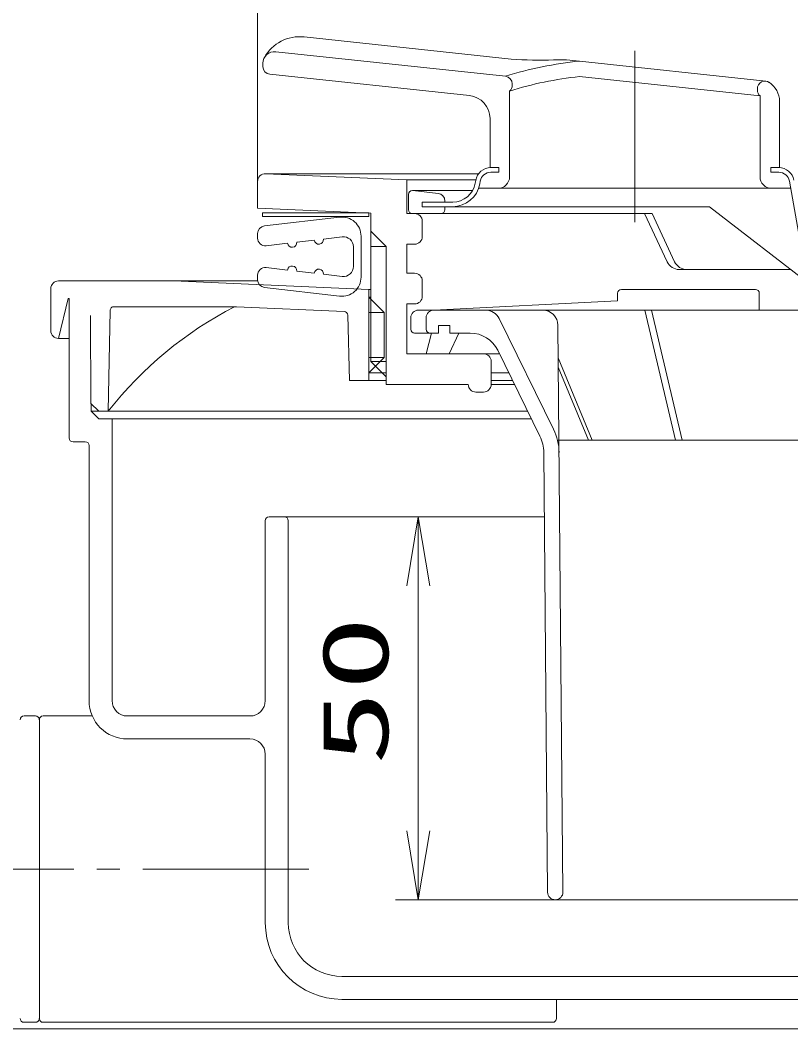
# Model space of a CAD drawing. Units: millimetres on the paper. Extents: x -305 to 305, y -152 to 152.
# Drawn here: x -128.55 to -95.01, y -93.3 to -49.4 of the extents above; entities that cross this region are included whole.
import ezdxf
from ezdxf.enums import TextEntityAlignment as Align

# ---------------------------------------------------------------- set-up
doc = ezdxf.new("R2010")
doc.units = ezdxf.units.MM
doc.linetypes.add('LONG_CHAIN', pattern=[21, 18, -1, 1, -1])
doc.layers.add('0-1_TV', color=7, linetype='Continuous', lineweight=9)
doc.layers.add('0-2_0', color=7, linetype='Continuous', lineweight=9)
doc.styles.add('ＭＳ ゴシック', font='')
doc.styles.get('ＭＳ ゴシック').set_extended_font_data('MS Gothic')

# ---------------------------------------------------------------- blocks, each defined once
blk = doc.blocks.new('_OPEN')
at = {"layer": '0-2_0'}
blk.add_line((0, 0), (-1, 0), dxfattribs=at)
blk.add_lwpolyline([(-1, 0.1667), (0, 0), (-1, -0.1667)], dxfattribs=at)

msp = doc.modelspace()

# ---------------------------------------------------------------- linework, layer by layer
at = {"layer": '0-1_TV'}
for p, q in [((-118.217, -56.42), (-118.217, -42.143)), ((-116.197, -50.13), (-107.178, -51.096)), ((-116.197, -50.13), (-107.178, -51.096)), ((-117.431, -50.774), (-107.434, -51.846)), ((-117.431, -50.774), (-107.434, -51.846)), ((-117.984, -51.272), (-117.984, -51.421)), ((-107.178, -51.099), (-107.178, -51.096)), ((-107.178, -51.099), (-107.178, -51.096)), ((-104.203, -51.186), (-96.1, -52.054)), ((-104.203, -51.186), (-96.1, -52.054)), ((-117.686, -51.753), (-108.996, -52.684)), ((-117.686, -51.753), (-108.996, -52.684)), ((-107.136, -52.234), (-107.136, -52.177)), ((-107.136, -52.234), (-107.136, -52.177)), ((-104.205, -51.856), (-96.353, -52.697)), ((-104.205, -51.856), (-96.353, -52.697)), ((-107.253, -52.487), (-107.253, -56.22)), ((-107.253, -52.487), (-107.253, -56.22)), ((-96.469, -52.386), (-96.469, -52.444)), ((-96.469, -52.386), (-96.469, -52.444)), ((-96.353, -52.697), (-96.353, -56.22)), ((-96.353, -52.697), (-96.353, -56.22)), ((-95.503, -52.942), (-95.503, -55.82)), ((-95.503, -52.942), (-95.503, -55.82)), ((-108.103, -53.678), (-108.103, -55.821)), ((-108.103, -53.678), (-108.103, -55.821)), ((-108.603, -56.087), (-117.884, -56.087)), ((-111.717, -56.356), (-117.87, -56.087)), ((-108.069, -55.82), (-107.719, -55.82)), ((-108.067, -56.02), (-107.719, -56.02)), ((-108.067, -56.02), (-107.719, -56.02)), ((-107.719, -55.82), (-107.719, -56.02)), ((-95.886, -55.82), (-95.536, -55.82)), ((-95.886, -55.82), (-95.886, -56.02)), ((-95.886, -55.82), (-95.886, -56.02)), ((-95.886, -55.82), (-95.536, -55.82)), ((-95.886, -56.02), (-95.538, -56.02)), ((-95.886, -56.02), (-95.538, -56.02)), ((-118.217, -56.42), (-118.217, -57.587)), ((-111.717, -56.356), (-108.723, -56.356)), ((-111.717, -56.356), (-111.717, -57.82)), ((-108.727, -56.376), (-108.748, -56.494)), ((-108.727, -56.376), (-108.748, -56.494)), ((-108.53, -56.41), (-108.551, -56.529)), ((-108.53, -56.41), (-108.551, -56.529)), ((-95.076, -56.406), (-94.38, -60.356)), ((-95.076, -56.406), (-94.38, -60.356)), ((-111.651, -56.987), (-111.651, -57.653)), ((-111.651, -56.987), (-111.651, -57.653)), ((-111.484, -56.82), (-108.86, -56.82)), ((-111.484, -56.82), (-108.86, -56.82)), ((-110.364, -56.943), (-111.466, -56.821)), ((-110.364, -56.943), (-111.466, -56.821)), ((-108.594, -56.72), (-95.023, -56.72)), ((-108.594, -56.72), (-95.023, -56.72)), ((-111.051, -57.32), (-111.051, -57.52)), ((-109.715, -57.32), (-111.051, -57.32)), ((-109.715, -57.32), (-111.051, -57.32)), ((-111.051, -57.32), (-111.051, -57.52)), ((-110.067, -57.274), (-110.067, -57.32)), ((-110.067, -57.274), (-110.067, -57.32)), ((-113.284, -57.802), (-118.217, -57.587)), ((-118.001, -57.787), (-113.384, -57.787)), ((-118.001, -57.787), (-118.001, -57.953)), ((-113.384, -57.787), (-113.384, -57.953)), ((-113.284, -57.802), (-113.284, -64.253)), ((-111.384, -57.82), (-111.717, -57.82)), ((-111.484, -57.82), (-101.048, -57.82)), ((-111.484, -57.82), (-101.048, -57.82)), ((-111.051, -57.52), (-98.554, -57.52)), ((-111.051, -57.52), (-98.554, -57.52)), ((-110.067, -57.52), (-110.067, -57.653)), ((-110.067, -57.52), (-110.067, -57.653)), ((-101.379, -57.82), (-100.398, -59.917)), ((-101.379, -57.82), (-100.398, -59.917)), ((-101.048, -57.82), (-100.07, -59.917)), ((-101.048, -57.82), (-100.07, -59.917)), ((-98.554, -57.52), (-93.933, -61.096)), ((-98.554, -57.52), (-93.933, -61.096)), ((-118.001, -57.953), (-113.384, -57.953)), ((-114.647, -57.975), (-117.923, -58.355)), ((-111.051, -58.153), (-111.051, -58.82)), ((-118.217, -58.887), (-118.217, -58.686)), ((-113.717, -60.587), (-113.717, -58.802)), ((-112.617, -59.253), (-113.284, -58.587)), ((-116.917, -59.11), (-117.846, -59.218)), ((-115.751, -58.975), (-116.517, -59.064)), ((-114.534, -58.834), (-115.351, -58.929)), ((-114.051, -60.125), (-114.051, -59.264)), ((-112.617, -59.253), (-113.284, -59.253)), ((-112.617, -59.253), (-112.617, -65.253)), ((-111.717, -59.153), (-111.717, -60.42)), ((-111.384, -59.153), (-111.717, -59.153)), ((-118.217, -60.704), (-118.217, -60.502)), ((-116.917, -60.279), (-117.846, -60.171)), ((-115.751, -60.414), (-116.517, -60.325)), ((-114.534, -60.555), (-115.351, -60.46)), ((-111.384, -60.42), (-111.717, -60.42)), ((-99.87, -60.253), (-95.031, -60.253)), ((-99.87, -60.253), (-95.031, -60.253)), ((-118.214, -60.753), (-126.884, -60.753)), ((-121.884, -60.753), (-113.384, -61.125)), ((-111.051, -60.753), (-111.051, -61.42)), ((-127.217, -62.92), (-127.217, -61.087)), ((-114.647, -61.415), (-117.923, -61.035)), ((-113.384, -65.087), (-113.384, -61.125)), ((-113.384, -61.125), (-113.284, -61.125)), ((-112.717, -62.125), (-113.384, -61.458)), ((-113.384, -61.458), (-113.284, -61.458)), ((-102.551, -61.287), (-102.551, -61.62)), ((-96.551, -61.12), (-102.384, -61.12)), ((-96.384, -61.287), (-96.384, -62.02)), ((-126.884, -63.253), (-126.467, -61.52)), ((-126.467, -61.52), (-126.417, -61.52)), ((-126.417, -61.52), (-126.417, -67.587)), ((-111.717, -61.753), (-111.717, -63.92)), ((-111.384, -61.753), (-111.717, -61.753)), ((-102.551, -61.62), (-110.551, -62.02)), ((-125.469, -66.087), (-125.484, -62.253)), ((-124.637, -62.038), (-124.717, -66.42)), ((-114.297, -62.241), (-114.217, -65.087)), ((-113.384, -62.125), (-112.717, -62.125)), ((-112.717, -64.087), (-112.717, -62.125)), ((-111.217, -62.02), (-94.551, -62.02)), ((-101.369, -62.02), (-100.025, -67.687)), ((-101.081, -62.02), (-99.737, -67.687)), ((-111.551, -62.353), (-111.551, -62.853)), ((-110.884, -62.353), (-110.884, -62.853)), ((-110.351, -62.687), (-109.851, -62.687)), ((-110.351, -62.687), (-110.351, -63.02)), ((-109.851, -62.687), (-109.851, -63.02)), ((-107.701, -62.393), (-105.338, -67.21)), ((-104.932, -87.351), (-105.147, -62.681)), ((-111.384, -63.02), (-110.351, -63.02)), ((-110.651, -63.02), (-110.884, -63.92)), ((-109.467, -63.02), (-109.884, -63.92)), ((-109.851, -63.02), (-108.967, -63.02)), ((-126.884, -63.253), (-126.417, -63.253)), ((-113.384, -64.753), (-112.717, -64.087)), ((-113.384, -64.087), (-112.717, -64.087)), ((-107.745, -63.92), (-111.717, -63.92)), ((-110.884, -63.92), (-107.721, -63.92)), ((-107.77, -63.766), (-105.936, -67.504)), ((-105.135, -64.092), (-103.659, -67.687)), ((-112.617, -64.92), (-113.284, -64.253)), ((-112.617, -64.253), (-113.284, -64.253)), ((-108.051, -64.253), (-108.051, -65.253)), ((-105.132, -64.506), (-103.825, -67.687)), ((-113.384, -64.753), (-112.617, -64.753)), ((-108.051, -64.753), (-107.286, -64.753)), ((-114.217, -65.087), (-112.617, -65.087)), ((-109.051, -65.253), (-112.617, -65.253)), ((-108.051, -65.087), (-107.122, -65.087)), ((-107.04, -65.253), (-108.051, -65.253)), ((-108.384, -65.587), (-108.717, -65.587)), ((-125.469, -66.087), (-125.133, -66.42)), ((-125.467, -66.088), (-125.467, -66.42)), ((-125.467, -66.42), (-125.134, -66.753)), ((-125.133, -66.42), (-125.467, -66.42)), ((-106.468, -66.42), (-125.133, -66.42)), ((-106.304, -66.753), (-125.134, -66.753)), ((-124.551, -66.753), (-124.551, -79.02)), ((-126.251, -67.753), (-125.717, -67.753)), ((-125.551, -67.92), (-125.551, -79.02)), ((-105.138, -67.687), (-94.551, -67.687)), ((-105.599, -87.356), (-105.766, -68.223)), ((-105.734, -71.02), (-117.717, -71.02)), ((-105.734, -71.02), (-112.224, -71.02)), ((-117.884, -71.187), (-117.884, -79.02)), ((-116.884, -71.187), (-116.884, -88.687)), ((-111.224, -84.687), (-111.224, -74.02)), ((-128.384, -79.687), (-127.884, -79.687)), ((-127.717, -86.353), (-127.717, -79.853)), ((-125.412, -79.687), (-127.551, -79.687)), ((-123.884, -79.687), (-118.551, -79.687)), ((-123.884, -80.687), (-118.551, -80.687)), ((-117.884, -81.353), (-117.884, -88.687)), ((-127.717, -86.353), (-127.717, -92.853)), ((-105.266, -87.687), (-112.224, -87.687)), ((-105.266, -87.687), (-94.551, -87.687)), ((-77.884, -91.02), (-114.551, -91.02)), ((-77.884, -92.02), (-114.551, -92.02)), ((-105.217, -92.02), (-105.217, -92.853)), ((-128.384, -93.02), (-127.884, -93.02)), ((-105.384, -93.02), (-127.551, -93.02)), ((-129.305, -93.303), (-28.989, -93.303))]:
    msp.add_line(p, q, dxfattribs=at)
at = {"layer": '0-1_TV', "linetype": 'LONG_CHAIN'}
for p, q in [((-101.803, -50.743), (-101.803, -58.2)), ((-101.803, -50.743), (-101.803, -58.2)), ((-101.803, -54.598), (-101.803, -58.2)), ((-101.803, -54.598), (-101.803, -58.2)), ((-144.217, -86.353), (-115.982, -86.353))]:
    msp.add_line(p, q, dxfattribs=at)
at = {"layer": '0-1_TV'}
for points in [[(-108.069, -55.82), (-107.719, -55.82), (-107.719, -56.02)], [(-124.471, -61.875), (-119.13, -61.875), (-114.456, -62.079)]]:
    msp.add_lwpolyline(points, dxfattribs=at)
for centre, radius, start, end in [((-116.384, -51.875), 1.755, 83.8844, 151.2585), ((-116.384, -51.875), 1.755, 83.8844, 151.2585), ((-117.484, -51.272), 0.5, 83.8844, 180), ((-117.484, -51.272), 0.5, 83.8844, 180), ((-102.603, -67.268), 16.162, 95.6836, 107.3927), ((-102.603, -67.268), 16.162, 95.6836, 107.3927), ((-105.972, -34.851), 16.29, 265.7538, 272.24), ((-105.972, -34.851), 16.29, 265.7538, 272.24), ((-105.13, -57.828), 6.702, 82.1835, 91.7663), ((-105.13, -57.828), 6.702, 82.1835, 91.7663), ((-117.651, -51.421), 0.333, 180, 263.8845), ((-117.651, -51.421), 0.333, 180, 263.8845), ((-107.469, -52.177), 0.333, 0, 83.8845), ((-107.469, -52.177), 0.333, 0, 83.8845), ((-102.603, -67.268), 15.495, 95.9357, 107.4629), ((-102.603, -67.268), 15.495, 95.9357, 107.4629), ((-107.469, -52.234), 0.333, 310.543, 0), ((-107.469, -52.234), 0.333, 310.543, 0), ((-96.136, -52.386), 0.333, 56.6336, 180), ((-96.136, -52.386), 0.333, 56.6336, 180), ((-96.503, -52.942), 1, 0, 56.6336), ((-96.503, -52.942), 1, 0, 56.6336), ((-96.136, -52.444), 0.333, 180, 229.4595), ((-96.136, -52.444), 0.333, 180, 229.4595), ((-109.103, -53.678), 1, 0, 83.8845), ((-109.103, -53.678), 1, 0, 83.8845), ((-117.884, -56.42), 0.333, 87.5, 180), ((-108.069, -56.487), 0.667, 90, 170.3961), ((-108.069, -56.487), 0.667, 90, 170.3961), ((-108.069, -56.487), 0.467, 90, 170.5658), ((-108.069, -56.487), 0.467, 90, 170.5658), ((-95.536, -56.487), 0.667, 10, 90), ((-95.536, -56.487), 0.667, 10, 90), ((-95.536, -56.487), 0.467, 10, 90), ((-95.536, -56.487), 0.467, 10, 90), ((-109.732, -56.32), 1, 270, 350), ((-109.732, -56.32), 1, 270, 350), ((-109.732, -56.32), 1.2, 270, 350), ((-109.732, -56.32), 1.2, 270, 350), ((-107.753, -56.22), 0.5, 270, 0), ((-107.753, -56.22), 0.5, 270, 0), ((-95.853, -56.22), 0.5, 180, 270), ((-95.853, -56.22), 0.5, 180, 270), ((-111.484, -56.987), 0.167, 90, 180), ((-111.484, -56.987), 0.167, 90, 180), ((-110.401, -57.274), 0.333, 0, 83.7), ((-110.401, -57.274), 0.333, 0, 83.7), ((-111.484, -57.653), 0.167, 180, 270), ((-111.484, -57.653), 0.167, 180, 270), ((-111.384, -58.153), 0.333, 360, 90), ((-110.234, -57.653), 0.167, 270, 0), ((-110.234, -57.653), 0.167, 270, 0), ((-117.884, -58.686), 0.333, 96.6167, 180), ((-114.551, -58.802), 0.833, 360, 96.6167), ((-111.384, -58.82), 0.333, 270, 0), ((-117.884, -58.887), 0.333, 180, 276.6167), ((-116.717, -59.087), 0.201, 186.6167, 6.6167), ((-115.551, -58.952), 0.201, 186.6167, 6.6167), ((-114.484, -59.264), 0.433, 0, 96.6167), ((-116.717, -60.302), 0.201, 353.3833, 173.3833), ((-114.484, -60.125), 0.433, 263.3833, 0), ((-99.87, -59.67), 0.583, 205.0674, 270), ((-99.87, -59.67), 0.583, 205.0674, 270), ((-99.541, -59.67), 0.583, 205.0217, 270), ((-99.541, -59.67), 0.583, 205.0217, 270), ((-117.884, -60.502), 0.333, 83.3833, 180), ((-115.551, -60.437), 0.201, 353.3833, 173.3833), ((-111.384, -60.753), 0.333, 360, 90), ((-126.884, -61.087), 0.333, 90, 180), ((-117.884, -60.704), 0.333, 180, 263.3833), ((-114.551, -60.587), 0.833, 263.3833, 360), ((-111.384, -61.42), 0.333, 270, 0), ((-102.384, -61.287), 0.167, 90, 180), ((-96.551, -61.287), 0.167, 0, 90), ((-111.596, -76.697), 16.667, 117.2118, 141.9322), ((-124.471, -62.041), 0.167, 87.5, 178.9514), ((-114.463, -62.245), 0.167, 1.5905, 87.5), ((-111.217, -62.353), 0.333, 90, 180), ((-110.551, -62.353), 0.333, 90, 180), ((-108.3, -62.687), 0.667, 26.1351, 90), ((-105.814, -62.687), 0.667, 0.5, 90), ((-126.884, -62.92), 0.333, 180, 270), ((-111.384, -62.853), 0.167, 180, 270), ((-110.717, -62.853), 0.167, 180, 270), ((-108.967, -64.353), 1.333, 26.1351, 90), ((-108.384, -64.253), 0.333, 0, 90), ((-108.717, -65.253), 0.333, 180, 270), ((-108.384, -65.253), 0.333, 270, 0), ((-126.251, -67.587), 0.167, 180, 270), ((-107.432, -68.238), 1.667, 0.5, 26.1351), ((-107.432, -68.238), 2.333, 0.5, 26.1351), ((-125.717, -67.92), 0.167, 0, 90), ((-117.717, -71.187), 0.167, 90, 180), ((-117.051, -71.187), 0.167, 0, 90), ((-123.884, -79.02), 1.667, 180, 270), ((-123.884, -79.02), 0.667, 180, 270), ((-118.551, -79.02), 0.667, 270, 0), ((-128.384, -79.853), 0.167, 90, 180), ((-127.884, -79.853), 0.167, 0, 90), ((-127.551, -79.853), 0.167, 90, 180), ((-118.551, -81.353), 0.667, 0, 90), ((-105.265, -87.353), 0.333, 180.5, 270), ((-105.265, -87.353), 0.333, 270, 0.5), ((-114.551, -88.687), 3.333, 180, 270), ((-114.551, -88.687), 2.333, 180, 270), ((-128.384, -92.853), 0.167, 180, 270), ((-127.884, -92.853), 0.167, 270, 0), ((-127.551, -92.853), 0.167, 180, 270), ((-105.384, -92.853), 0.167, 270, 0)]:
    msp.add_arc(centre, radius, start, end, dxfattribs=at)

# ---------------------------------------------------------------- block references
at = {"layer": '0-1_TV', "xscale": 3, "yscale": 3}
for p, rotation in [((-111.224, -71.02), 90), ((-111.224, -87.687), 270)]:
    msp.add_blockref('_OPEN', p, dxfattribs=dict(at, rotation=rotation))

# ---------------------------------------------------------------- texts
at = {"layer": '0-1_TV', "style": 'ＭＳ ゴシック', "width": 1.65}
msp.add_text('50', height=2.889, rotation=90, dxfattribs=at).set_placement((-111.668, -81.828), align=Align.BOTTOM_LEFT)

doc.saveas('drawing.dxf')
